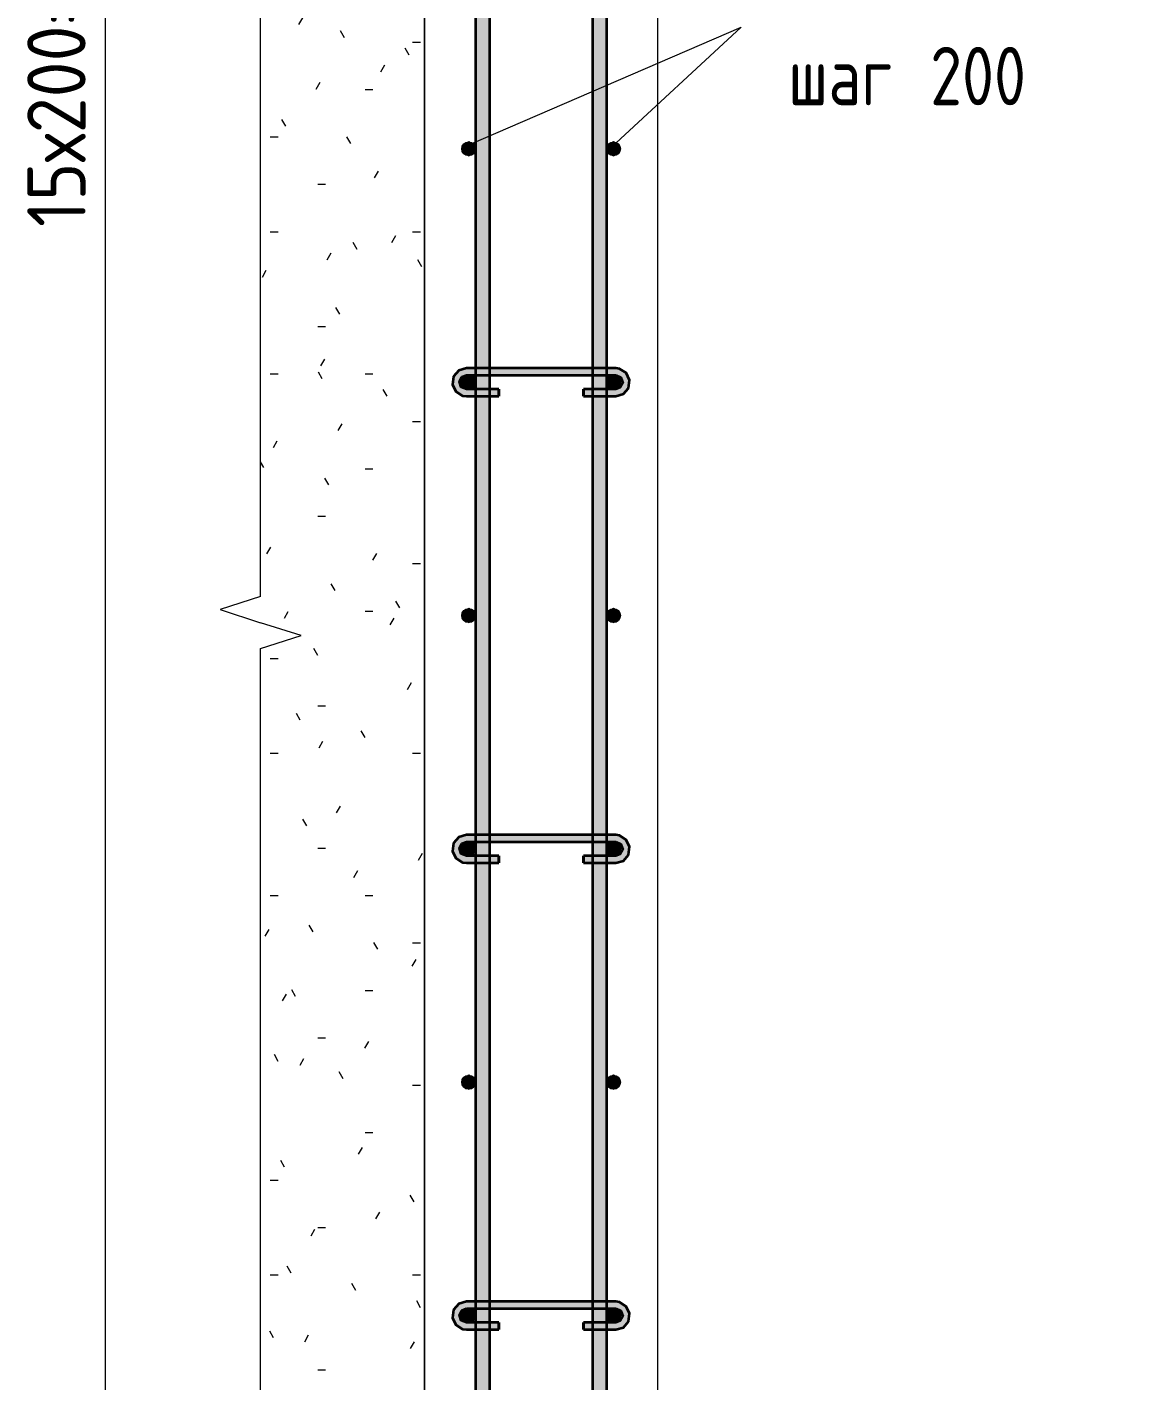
# Model space of a CAD drawing. Header units: millimetres. Extents: x -6516 to 17647, y -4389 to 6814.
# Drawn here: x 13859 to 14820, y -2626 to -1466 of the extents above; entities that cross this region are included whole.
import ezdxf

# ---------------------------------------------------------------- set-up
doc = ezdxf.new("R2010")
doc.units = ezdxf.units.MM
for name, color, linetype, lineweight in [('AA_Dim', 7, 'Continuous', 9), ('AA_Dim-20', 7, 'Continuous', 9), ('AA_Oformlenie', 7, 'Continuous', 9), ('AA_Vinoska', 7, 'Continuous', 9), ('AF_Stena_Опалубка', 253, 'Continuous', 20), ('KR_Armatura', 7, 'Continuous', 20), ('KR_Armatura_Tonkie', 7, 'Continuous', 20), ('KR_Fundament', 7, 'Continuous', 20)]:
    doc.layers.add(name, color=color, linetype=linetype, lineweight=lineweight)
doc.styles.add('ISOCPEUR_1', font='isocpeur.TTF', dxfattribs={"width": 0.9, "height": 50})
doc.styles.add('ISOCPEUR_3', font='isocpeur.TTF', dxfattribs={"width": 0.8, "height": 50})
doc.dimstyles.new('05_Округл_1мм__прозр_', dxfattribs={"dimscale": 304.8, "dimtxt": 50.137748, "dimasz": 0.111549, "dimexe": 0.098425, "dimexo": 0.065617, "dimgap": 0.006562, "dimtad": 1, "dimdec": 0, "dimdsep": 46, "dimtxsty": 'ISOCPEUR_1', "dimblk1": 'OBLIQUE', "dimblk2": 'OBLIQUE', "dimsah": 1, "dimcen": 0.09, "dimdle": 0.098425, "dimazin": 0, "dimtfac": 1, "dimtdec": 4, "dimtix": 1, "dimtmove": 0, "dimatfit": 3, "dimfxl": 1, "dimtvp": 1, "dimtolj": 1, "dimtzin": 0, "dimlwd": 18, "dimlwe": 18, "dimarcsym": 2})

# ---------------------------------------------------------------- blocks, each defined once
blk = doc.blocks.new('350_Шпилька массив _НесАрм_РабПлоск_ - 350_Шпилька массив _НесАрм_РабПлоск_-3968515-КР_РЗ_Арм_3')
at = {"layer": 'KR_Armatura_Tonkie', "lineweight": 35}
for points in [[(-22434.1, -1781.9), (-22434.1, -1776), (-22439.3, -1773), (-22439.3, -1767), (-22434.1, -1763.9), (-22434.1, -1758.2), (-22437.7, -1759.5), (-22442.5, -1761.6), (-22446.1, -1770), (-22442.5, -1778.5), (-22434.9, -1781.6)], [(-22326.1, -1764), (-22306.1, -1763.9), (-22306.1, -1758), (-22434.1, -1758.2), (-22434.1, -1764), (-22344.4, -1764)], [(-22306.1, -1781.9), (-22302.4, -1780.5), (-22297.6, -1778.5), (-22294.1, -1770), (-22297.6, -1761.6), (-22306.1, -1758.2), (-22306.1, -1764), (-22300.9, -1767.2), (-22300.9, -1773), (-22306.1, -1776.2), (-22306.1, -1781.6)], [(-22409.1, -1782), (-22406.3, -1781.9), (-22406.3, -1776), (-22434.1, -1776.2), (-22434.1, -1782), (-22414.1, -1782)], [(-22312.1, -1782), (-22306.1, -1781.9), (-22306.1, -1776), (-22333.8, -1776.2), (-22333.8, -1782), (-22314.1, -1782)], [(-22434.1, -2181.9), (-22434.1, -2176), (-22439.3, -2173), (-22439.3, -2167), (-22434.1, -2163.9), (-22434.1, -2158.2), (-22437.7, -2159.5), (-22442.5, -2161.6), (-22446.1, -2170), (-22442.5, -2178.5), (-22434.9, -2181.6)], [(-22344.4, -2164), (-22306.1, -2163.9), (-22306.1, -2158), (-22434.1, -2158.2), (-22434.1, -2164), (-22409.1, -2164)], [(-22306.1, -2181.9), (-22302.4, -2180.5), (-22297.6, -2178.5), (-22294.1, -2170), (-22297.6, -2161.6), (-22306.1, -2158.2), (-22306.1, -2164), (-22300.9, -2167), (-22300.9, -2173), (-22306.1, -2176.2), (-22306.1, -2181.6)], [(-22409.1, -2182), (-22406.3, -2181.9), (-22406.3, -2176), (-22434.1, -2176.2), (-22434.1, -2182), (-22414.1, -2182)], [(-22312.1, -2182), (-22306.1, -2181.9), (-22306.1, -2176), (-22333.8, -2176.2), (-22333.8, -2182), (-22314.1, -2182)], [(-22434.1, -2581.9), (-22434.1, -2576), (-22439.3, -2573), (-22439.3, -2567), (-22434.1, -2563.9), (-22434.1, -2558.2), (-22437.7, -2559.5), (-22442.5, -2561.6), (-22446.1, -2570), (-22442.5, -2578.5), (-22434.5, -2581.8)], [(-22426.1, -2564), (-22306.1, -2563.9), (-22306.1, -2558), (-22434.1, -2558.2), (-22434.1, -2564), (-22433.3, -2564)], [(-22306.1, -2581.9), (-22302.4, -2580.5), (-22297.6, -2578.5), (-22294.1, -2570), (-22297.6, -2561.6), (-22306.1, -2558.2), (-22306.1, -2564), (-22300.9, -2567), (-22301, -2573.1), (-22306.1, -2576.2), (-22306.1, -2581.8)], [(-22414.1, -2582), (-22406.3, -2581.9), (-22406.3, -2576), (-22434.1, -2576.2), (-22434.1, -2582), (-22426.1, -2582)], [(-22314.1, -2582), (-22306.1, -2581.9), (-22306.1, -2576), (-22333.8, -2576.2), (-22333.8, -2582), (-22326.1, -2582)]]:
    blk.add_hatch(color=256, dxfattribs=at).paths.add_polyline_path(points)
for p, q in [((-22426.1, -1758), (-22434.1, -1758)), ((-22414.1, -1758), (-22426.1, -1758)), ((-22326.1, -1758), (-22414.1, -1758)), ((-22314.1, -1758), (-22326.1, -1758)), ((-22306.1, -1758), (-22314.1, -1758)), ((-22434.1, -1764), (-22426.1, -1764)), ((-22426.1, -1764), (-22414.1, -1764)), ((-22414.1, -1764), (-22326.1, -1764)), ((-22326.1, -1764), (-22314.1, -1764)), ((-22314.1, -1764), (-22306.1, -1764)), ((-22426.1, -1776), (-22434.1, -1776)), ((-22434.1, -1782), (-22426.1, -1782)), ((-22414.1, -1776), (-22426.1, -1776)), ((-22426.1, -1782), (-22414.1, -1782)), ((-22406.3, -1776), (-22414.1, -1776)), ((-22414.1, -1782), (-22406.3, -1782)), ((-22406.3, -1776), (-22406.3, -1782)), ((-22406.3, -1781.9), (-22406.3, -1776.2)), ((-22326.1, -1776), (-22333.8, -1776)), ((-22333.8, -1782), (-22333.8, -1776)), ((-22333.8, -1776.2), (-22333.8, -1781.9)), ((-22333.8, -1782), (-22326.1, -1782)), ((-22314.1, -1776), (-22326.1, -1776)), ((-22326.1, -1782), (-22314.1, -1782)), ((-22306.1, -1776), (-22314.1, -1776)), ((-22314.1, -1782), (-22306.1, -1782)), ((-22426.1, -2158), (-22434.1, -2158)), ((-22414.1, -2158), (-22426.1, -2158)), ((-22326.1, -2158), (-22414.1, -2158)), ((-22314.1, -2158), (-22326.1, -2158)), ((-22306.1, -2158), (-22314.1, -2158)), ((-22434.1, -2164), (-22426.1, -2164)), ((-22426.1, -2164), (-22414.1, -2164)), ((-22414.1, -2164), (-22326.1, -2164)), ((-22326.1, -2164), (-22314.1, -2164)), ((-22314.1, -2164), (-22306.1, -2164)), ((-22426.1, -2176), (-22434.1, -2176)), ((-22414.1, -2176), (-22426.1, -2176)), ((-22406.3, -2176), (-22414.1, -2176)), ((-22406.3, -2176), (-22406.3, -2182)), ((-22406.3, -2181.9), (-22406.3, -2176.2)), ((-22326.1, -2176), (-22333.8, -2176)), ((-22333.8, -2182), (-22333.8, -2176)), ((-22333.8, -2176.2), (-22333.8, -2181.9)), ((-22314.1, -2176), (-22326.1, -2176)), ((-22306.1, -2176), (-22314.1, -2176)), ((-22434.1, -2182), (-22426.1, -2182)), ((-22426.1, -2182), (-22414.1, -2182)), ((-22414.1, -2182), (-22406.3, -2182)), ((-22333.8, -2182), (-22326.1, -2182)), ((-22326.1, -2182), (-22314.1, -2182)), ((-22314.1, -2182), (-22306.1, -2182)), ((-22426.1, -2558), (-22434.1, -2558)), ((-22434.1, -2564), (-22426.1, -2564)), ((-22414.1, -2558), (-22426.1, -2558)), ((-22426.1, -2564), (-22414.1, -2564)), ((-22326.1, -2558), (-22414.1, -2558)), ((-22414.1, -2564), (-22326.1, -2564)), ((-22314.1, -2558), (-22326.1, -2558)), ((-22326.1, -2564), (-22314.1, -2564)), ((-22306.1, -2558), (-22314.1, -2558)), ((-22314.1, -2564), (-22306.1, -2564)), ((-22426.1, -2576), (-22434.1, -2576)), ((-22434.1, -2582), (-22426.1, -2582)), ((-22414.1, -2576), (-22426.1, -2576)), ((-22426.1, -2582), (-22414.1, -2582)), ((-22406.3, -2576), (-22414.1, -2576)), ((-22414.1, -2582), (-22406.3, -2582)), ((-22406.3, -2576), (-22406.3, -2582)), ((-22406.3, -2581.9), (-22406.3, -2576.2)), ((-22326.1, -2576), (-22333.8, -2576)), ((-22333.8, -2582), (-22333.8, -2576)), ((-22333.8, -2576.2), (-22333.8, -2581.9)), ((-22333.8, -2582), (-22326.1, -2582)), ((-22314.1, -2576), (-22326.1, -2576)), ((-22326.1, -2582), (-22314.1, -2582)), ((-22306.1, -2576), (-22314.1, -2576)), ((-22314.1, -2582), (-22306.1, -2582))]:
    blk.add_line(p, q, dxfattribs=at)
at = {"layer": 'KR_Armatura_Tonkie', "lineweight": 35, "flags": 128}
for points in [[(-22434.1, -1758), (-22440.6, -1760), (-22445, -1765.1), (-22445.9, -1771.9), (-22443, -1778), (-22437.3, -1781.6), (-22434.1, -1782)], [(-22306.1, -1782), (-22299.5, -1780.1), (-22295.1, -1775), (-22294.2, -1768.2), (-22297.1, -1762.1), (-22302.8, -1758.5), (-22306.1, -1758)], [(-22434.1, -1776), (-22438.4, -1774.2), (-22440.1, -1769.7), (-22438, -1765.5), (-22434.1, -1764)], [(-22306.1, -1764), (-22301.7, -1765.9), (-22300.1, -1770.4), (-22302.2, -1774.6), (-22306.1, -1776)], [(-22434.1, -2158), (-22440.6, -2160), (-22445, -2165.1), (-22445.9, -2171.9), (-22443, -2178), (-22437.3, -2181.6), (-22434.1, -2182)], [(-22306.1, -2182), (-22299.5, -2180.1), (-22295.1, -2175), (-22294.2, -2168.2), (-22297.1, -2162.1), (-22302.8, -2158.5), (-22306.1, -2158)], [(-22434.1, -2176), (-22438.4, -2174.2), (-22440.1, -2169.7), (-22438, -2165.5), (-22434.1, -2164)], [(-22306.1, -2164), (-22301.7, -2165.9), (-22300.1, -2170.4), (-22302.2, -2174.6), (-22306.1, -2176)], [(-22434.1, -2558), (-22440.6, -2560), (-22445, -2565.1), (-22445.9, -2571.9), (-22443, -2578), (-22437.3, -2581.6), (-22434.1, -2582)], [(-22434.1, -2576), (-22438.4, -2574.2), (-22440.1, -2569.7), (-22438, -2565.5), (-22434.1, -2564)], [(-22306.1, -2582), (-22299.5, -2580.1), (-22295.1, -2575), (-22294.2, -2568.2), (-22297.1, -2562.1), (-22302.8, -2558.5), (-22306.1, -2558)], [(-22306.1, -2564), (-22301.7, -2565.9), (-22300.1, -2570.4), (-22302.2, -2574.6), (-22306.1, -2576)]]:
    blk.add_lwpolyline(points, dxfattribs=at)
blk = doc.blocks.new('011_ЛинияОбрыва _ЭлУзла_Линия_ - Тип 1-3964030-КР_РЗ_Арм_3')
at = {"layer": 'AA_Oformlenie'}
for p, q in [((-22610.4, -1953.7), (-22610.4, -80)), ((-22610.4, -3771.9), (-22610.4, -1998.2))]:
    blk.add_line(p, q, dxfattribs=at)
blk = doc.blocks.new('DIMBLOCK102-КР_РЗ_Арм_3')
at = {"layer": 'AA_Dim-20', "lineweight": 30}
for p, q in [((13926.7, 130), (13909.7, 147)), ((13926.7, 130), (13943.7, 113)), ((13926.7, 30), (13909.7, 47)), ((13926.7, 30), (13943.7, 13)), ((13926.7, -2970), (13909.7, -2953)), ((13926.7, -2970), (13943.7, -2987))]:
    blk.add_line(p, q, dxfattribs=at)
at = {"layer": 'AA_Dim-20', "lineweight": 18}
for p, q in [((13926.7, 130), (13896.7, 130)), ((13926.7, 130), (14217.9, 130)), ((13926.7, 30), (13896.7, 30)), ((13926.7, -2970), (13926.7, 30)), ((13926.7, 30), (14217.9, 30)), ((13926.7, -2970), (13896.7, -2970)), ((13926.7, -2970), (14217.9, -2970))]:
    blk.add_line(p, q, dxfattribs=at)
at = {"layer": 'AA_Dim-20', "color": 0, "lineweight": 18, "insert": (13859.6, -1637), "char_height": 50, "width": 400.724, "attachment_point": 1, "rotation": 90, "line_spacing_factor": 1.135194, "style": 'ISOCPEUR_1'}
blk.add_mtext('15х200=3000', dxfattribs=at)
blk = doc.blocks.new('_None')

msp = doc.modelspace()

# ---------------------------------------------------------------- hatches: boundary and pattern name
at = {"layer": 'KR_Armatura', "lineweight": 9}
h = msp.add_hatch(color=256, dxfattribs=at)
edge = h.paths.add_edge_path()
edge.add_arc((14237.8741, -1570), 6, 0, 360)
for points in [[(14237.8741, -1576), (14243.0702, -1573), (14243.0702, -1567), (14237.8741, -1564), (14232.6779, -1567), (14232.6779, -1573)], [(14361.8741, -1576), (14367.0702, -1573), (14367.0702, -1567), (14361.8741, -1564), (14356.6779, -1567), (14356.6779, -1573)], [(14237.8741, -1776), (14243.0702, -1773), (14243.0702, -1767), (14237.8741, -1764), (14232.6779, -1767.1912), (14232.6779, -1773)], [(14361.8741, -1776), (14367.0702, -1773), (14367.0702, -1767), (14361.8741, -1764), (14356.6779, -1767.1912), (14356.6779, -1773), (14361.6267, -1775.8572)], [(14237.8741, -1976), (14243.0702, -1973), (14243.0702, -1967), (14237.8741, -1964), (14232.6779, -1967), (14232.6779, -1973)], [(14361.8741, -1976), (14367.0702, -1973), (14367.0702, -1967), (14361.8741, -1964), (14356.6779, -1967), (14356.6779, -1973)], [(14237.8741, -2176), (14243.0702, -2173), (14243.0702, -2167), (14237.8741, -2164), (14232.6779, -2167), (14232.6779, -2173)], [(14361.8741, -2176), (14367.0702, -2173), (14367.0702, -2167), (14361.8741, -2164), (14356.6779, -2167), (14356.6779, -2173), (14359.2649, -2174.4936)], [(14237.8741, -2376), (14243.0702, -2373), (14243.0702, -2367), (14237.8741, -2364), (14232.6779, -2367), (14232.6779, -2373)], [(14361.8741, -2376), (14367.0702, -2373), (14367.0702, -2367), (14361.8741, -2364), (14356.6779, -2367), (14356.6779, -2373)], [(14237.8741, -2576), (14243.0702, -2573), (14243.0702, -2567), (14237.8741, -2564), (14232.6779, -2567), (14232.9031, -2573.13)], [(14361.8741, -2576), (14367.0702, -2573), (14367.0702, -2567), (14361.8741, -2564), (14356.6779, -2567), (14356.6779, -2573), (14357.8552, -2573.6797)]]:
    msp.add_hatch(color=256, dxfattribs=at).paths.add_polyline_path(points)
h = msp.add_hatch(color=256, dxfattribs=at)
edge = h.paths.add_edge_path()
edge.add_arc((14361.8741, -1570), 6, 0, 360)
h = msp.add_hatch(color=256, dxfattribs=at)
edge = h.paths.add_edge_path()
edge.add_arc((14237.8741, -1770), 6, 0, 360)
h = msp.add_hatch(color=256, dxfattribs=at)
edge = h.paths.add_edge_path()
edge.add_arc((14361.8741, -1770), 6, 0, 360)
h = msp.add_hatch(color=256, dxfattribs=at)
edge = h.paths.add_edge_path()
edge.add_arc((14237.8741, -1970), 6, 0, 360)
h = msp.add_hatch(color=256, dxfattribs=at)
edge = h.paths.add_edge_path()
edge.add_arc((14361.8741, -1970), 6, 0, 360)
h = msp.add_hatch(color=256, dxfattribs=at)
edge = h.paths.add_edge_path()
edge.add_arc((14237.8741, -2170), 6, 0, 360)
h = msp.add_hatch(color=256, dxfattribs=at)
edge = h.paths.add_edge_path()
edge.add_arc((14361.8741, -2170), 6, 0, 360)
h = msp.add_hatch(color=256, dxfattribs=at)
edge = h.paths.add_edge_path()
edge.add_arc((14237.8741, -2370), 6, 0, 360)
h = msp.add_hatch(color=256, dxfattribs=at)
edge = h.paths.add_edge_path()
edge.add_arc((14361.8741, -2370), 6, 0, 360)
h = msp.add_hatch(color=256, dxfattribs=at)
edge = h.paths.add_edge_path()
edge.add_arc((14237.8741, -2570), 6, 0, 360)
h = msp.add_hatch(color=256, dxfattribs=at)
edge = h.paths.add_edge_path()
edge.add_arc((14361.8741, -2570), 6, 0, 360)
at = {"layer": 'KR_Armatura_Tonkie', "transparency": 33554432}
h = msp.add_hatch(color=250, dxfattribs=at)
h.paths.add_polyline_path([(14243.8741, -3238), (14255.8741, -3238), (14255.8741, -3026.75), (14243.8741, -3026.75), (14243.8741, -3153.7526)])
h.paths.add_polyline_path([(14249.8741, -3010.75), (14255.8741, -3010.75), (14255.8741, 270), (14243.8741, 270), (14243.8741, -3010.75)])
h = msp.add_hatch(color=256, dxfattribs=at)
h.paths.add_polyline_path([(14355.8741, -3238), (14355.8741, -3026.75), (14343.8741, -3026.75), (14343.8741, -3238)])
h.paths.add_polyline_path([(14355.8741, -3010.75), (14355.8741, 270), (14343.8741, 270), (14343.8741, -3010.75), (14349.8741, -3010.75)])
at = {"layer": 'KR_Fundament', "lineweight": 9}
h = msp.add_hatch(dxfattribs=at)
h.set_pattern_fill('FP_19', color=256, style=0, pattern_type=2)
h.set_pattern_definition([(0, (13051.695, -300), (162.56, 40.64), [6.706, -115.214, 6.706, -115.214, -650.24]), (0, (13051.695, -300), (162.56, 40.64), [-243.84, 6.706, -237.134, 6.706, -115.214, -284.48]), (0, (13051.695, -300), (162.56, 40.64), [-609.6, 6.706, -74.574, 6.706, -196.494]), (120, (13112.655, -279.68), (-116.47527, 120.4611), [6.706, -115.214, 6.706, -765.454]), (120, (13112.655, -279.68), (-116.47527, 120.4611), [-128.626, -115.214, 6.706, -237.134, -406.4]), (120, (13112.655, -279.68), (-116.47527, 120.4611), [-487.68, 6.706, -115.214, 6.706, -277.774]), (120, (13112.655, -279.68), (-116.47527, 120.4611), [-616.306, -74.574, 6.706, -196.494]), (240, (13132.975, -198.4), (-46.08473, -161.1011), [6.706, -115.214, 6.706, -765.454]), (240, (13132.975, -198.4), (-46.08473, -161.1011), [-128.626, -115.214, 6.706, -237.134, -406.4]), (240, (13132.975, -198.4), (-46.08473, -161.1011), [-487.68, 6.706, -115.214, 6.706, -277.774]), (240, (13132.975, -198.4), (-46.08473, -161.1011), [-616.306, -74.574, 6.706, -196.494])])
h.paths.add_polyline_path([(14804.173, -3620), (14819.8741, -3620), (14819.8741, -3422.5235), (14804.173, -3422.5235), (14804.173, -3420), (14099.8741, -3420), (14099.8741, -3320), (14199.8741, -3320), (14199.8741, -80), (14059.5624, -80), (14059.5624, -1953.6654), (14075.2634, -1953.6654), (14075.2634, -1976.1888), (14059.5624, -1976.1888), (14094.2034, -1987.1888), (14059.5624, -1998.1888), (14059.5624, -3620)])

# ---------------------------------------------------------------- linework, layer by layer
at = {"layer": 'AA_Vinoska'}
for p, q in [((14237.8741, -1566.6718), (14471.4572, -1465.623)), ((14360.2332, -1568.4837), (14471.4572, -1465.623)), ((14059.5624, -1953.6654), (14024.9023, -1964.9271)), ((14024.9023, -1964.9271), (14059.5624, -1976.1888)), ((14094.2034, -1987.1888), (14059.5624, -1976.1888)), ((14059.5624, -1998.1888), (14094.2034, -1987.1888))]:
    msp.add_line(p, q, dxfattribs=at)
at = {"layer": 'AF_Stena_Опалубка'}
for p, q in [((14399.8741, -3020), (14399.8741, 300)), ((14199.8741, -80), (14199.8741, -3020))]:
    msp.add_line(p, q, dxfattribs=at)
at = {"layer": 'KR_Armatura', "lineweight": 9}
for p, q in [((14237.8741, -1564), (14232.6779, -1567)), ((14243.0702, -1567), (14237.8741, -1564)), ((14361.8741, -1564), (14356.6779, -1567)), ((14367.0702, -1567), (14361.8741, -1564)), ((14232.6779, -1567), (14232.6779, -1573)), ((14232.6779, -1573), (14237.8741, -1576)), ((14237.8741, -1576), (14243.0702, -1573)), ((14243.0702, -1573), (14243.0702, -1567)), ((14356.6779, -1567), (14356.6779, -1573)), ((14356.6779, -1573), (14361.8741, -1576)), ((14361.8741, -1576), (14367.0702, -1573)), ((14367.0702, -1573), (14367.0702, -1567)), ((14237.8741, -1764), (14232.6779, -1767.1912)), ((14232.6779, -1767.1912), (14232.6779, -1773)), ((14232.6779, -1773), (14237.8741, -1776)), ((14243.0702, -1767), (14237.8741, -1764)), ((14237.8741, -1776), (14243.0702, -1773)), ((14243.0702, -1773), (14243.0702, -1767)), ((14361.8741, -1764), (14356.6779, -1767.1912)), ((14356.6779, -1767.1912), (14356.6779, -1773)), ((14356.6779, -1773), (14361.6267, -1775.8572)), ((14367.0702, -1767), (14361.8741, -1764)), ((14361.8741, -1776), (14367.0702, -1773)), ((14367.0702, -1773), (14367.0702, -1767)), ((14361.6267, -1775.8572), (14361.8741, -1776)), ((14237.8741, -1964), (14232.6779, -1967)), ((14232.6779, -1967), (14232.6779, -1973)), ((14243.0702, -1967), (14237.8741, -1964)), ((14243.0702, -1973), (14243.0702, -1967)), ((14361.8741, -1964), (14356.6779, -1967)), ((14356.6779, -1967), (14356.6779, -1973)), ((14367.0702, -1967), (14361.8741, -1964)), ((14367.0702, -1973), (14367.0702, -1967)), ((14232.6779, -1973), (14237.8741, -1976)), ((14237.8741, -1976), (14243.0702, -1973)), ((14356.6779, -1973), (14361.8741, -1976)), ((14361.8741, -1976), (14367.0702, -1973)), ((14237.8741, -2164), (14232.6779, -2167)), ((14232.6779, -2167), (14232.6779, -2173)), ((14243.0702, -2167), (14237.8741, -2164)), ((14243.0702, -2173), (14243.0702, -2167)), ((14361.8741, -2164), (14356.6779, -2167)), ((14356.6779, -2167), (14356.6779, -2173)), ((14367.0702, -2167), (14361.8741, -2164)), ((14367.0702, -2173), (14367.0702, -2167)), ((14232.6779, -2173), (14237.8741, -2176)), ((14237.8741, -2176), (14243.0702, -2173)), ((14356.6779, -2173), (14359.2649, -2174.4936)), ((14359.2649, -2174.4936), (14361.8741, -2176)), ((14361.8741, -2176), (14367.0702, -2173)), ((14237.8741, -2364), (14232.6779, -2367)), ((14232.6779, -2367), (14232.6779, -2373)), ((14243.0702, -2367), (14237.8741, -2364)), ((14243.0702, -2373), (14243.0702, -2367)), ((14361.8741, -2364), (14356.6779, -2367)), ((14356.6779, -2367), (14356.6779, -2373)), ((14367.0702, -2367), (14361.8741, -2364)), ((14367.0702, -2373), (14367.0702, -2367)), ((14232.6779, -2373), (14237.8741, -2376)), ((14237.8741, -2376), (14243.0702, -2373)), ((14356.6779, -2373), (14361.8741, -2376)), ((14361.8741, -2376), (14367.0702, -2373)), ((14237.8741, -2564), (14232.6779, -2567)), ((14243.0702, -2567), (14237.8741, -2564)), ((14361.8741, -2564), (14356.6779, -2567)), ((14367.0702, -2567), (14361.8741, -2564)), ((14232.6779, -2567), (14232.9031, -2573.13)), ((14232.9031, -2573.13), (14237.8741, -2576)), ((14237.8741, -2576), (14243.0702, -2573)), ((14243.0702, -2573), (14243.0702, -2567)), ((14356.6779, -2567), (14356.6779, -2573)), ((14356.6779, -2573), (14357.8552, -2573.6797)), ((14357.8552, -2573.6797), (14361.8741, -2576)), ((14361.8741, -2576), (14367.0702, -2573)), ((14367.0702, -2573), (14367.0702, -2567))]:
    msp.add_line(p, q, dxfattribs=at)
for centre in [(14237.8741, -1570), (14361.8741, -1570), (14237.8741, -1770), (14361.8741, -1770), (14237.8741, -1970), (14361.8741, -1970), (14237.8741, -2170), (14361.8741, -2170), (14237.8741, -2370), (14361.8741, -2370), (14237.8741, -2570), (14361.8741, -2570)]:
    msp.add_circle(centre, 6, dxfattribs=at)
at = {"layer": 'KR_Armatura_Tonkie', "lineweight": 35}
for p, q in [((14243.8741, -3010.75), (14243.8741, 270)), ((14255.8741, -3010.75), (14255.8741, 270)), ((14343.8741, 270), (14343.8741, -3010.75)), ((14355.8741, 270), (14355.8741, -3010.75))]:
    msp.add_line(p, q, dxfattribs=at)
at = {"layer": 'KR_Fundament'}
msp.add_line((14199.8741, -3020), (14199.8741, -80), dxfattribs=at)

# ---------------------------------------------------------------- block references
at = {"layer": 'AA_Oformlenie'}
msp.add_blockref('011_ЛинияОбрыва _ЭлУзла_Линия_ - Тип 1-3964030-КР_РЗ_Арм_3', (36669.9357, 0), dxfattribs=at)
at = {"layer": 'KR_Armatura_Tonkie', "lineweight": 35}
msp.add_blockref('350_Шпилька массив _НесАрм_РабПлоск_ - 350_Шпилька массив _НесАрм_РабПлоск_-3968515-КР_РЗ_Арм_3', (36669.9357, 0), dxfattribs=at)

# ---------------------------------------------------------------- texts
at = {"layer": 'AA_Vinoska', "char_height": 50, "attachment_point": 1, "style": 'ISOCPEUR_3'}
for s, insert, width in [(' 200', (14607.7984, -1482.599), 133.4008), ('шаг', (14511.49, -1482.599), 116.7257)]:
    msp.add_mtext(s, dxfattribs=dict(at, insert=insert, width=width))

# ---------------------------------------------------------------- dimensions: what is measured, and where the dimension line sits
at = {"layer": 'AA_Dim', "lineweight": 18}
dim = msp.add_linear_dim(base=(13926.7415, 30), p1=(14237.8741, -2970), p2=(14237.8741, 30), angle=90, text='15х200=3000', dimstyle='05_Округл_1мм__прозр_', override={"dimpost": '<>', "dimblk1": 'None', "dimblk2": 'None', "dimsah": 1, "dimfxl": 3000}, dxfattribs=at)
dim.commit()
dim.dimension.update_dxf_attribs({"geometry": 'DIMBLOCK102-КР_РЗ_Арм_3', "text_midpoint": (13899.7415, -1470)})

doc.saveas('drawing.dxf')
